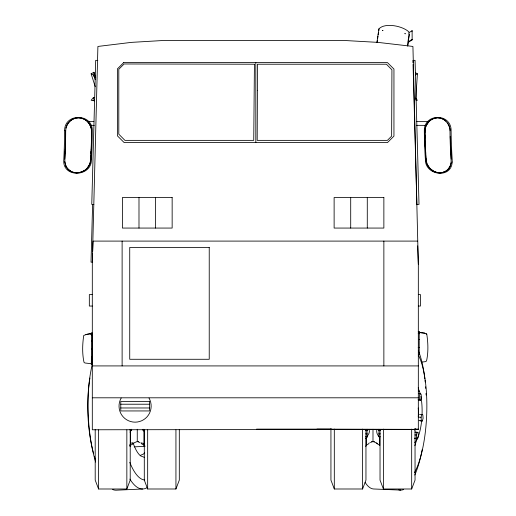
<?xml version="1.0" encoding="UTF-8"?>
<svg xmlns="http://www.w3.org/2000/svg" width="516" height="516" viewBox="0 0 516 516"><rect width="100%" height="100%" fill="white"/><g stroke="black" fill="none" stroke-linecap="round" stroke-linejoin="round"><path stroke-width="0.77" d="M91.461 131.967L91.448 137.869M419.218 339.631L419.218 333.213L418.199 333.213M91.39 356.608L91.338 364.567M91.209 364.567L92.364 364.567L92.364 333.02L91.209 333.02L91.164 334.258M419.224 333.813L419.237 331.665L418.218 331.665M425.081 132.161L425.526 127.646L426.668 124.775M91.448 137.74L91.371 145.615A166.275 46.924 90 0 1 90.81 159.36C90.751 164.256 87.823 168.777 83.598 171.17A13.751 12.745 -46.6 0 1 70.595 171.17C66.596 168.719 64.416 163.985 64.881 159.36A166.275 46.924 90 0 0 65.435 145.615A166.275 46.924 90 0 0 65.687 131.761C65.513 126.942 67.983 122.208 72.098 119.66A13.751 13.177 79 0 1 85.101 119.66L87.823 121.776M91.384 141.932L91.171 149.24M92.609 204.407L91.035 262.167L92.306 262.205L92.306 429.776L418.328 429.37L418.328 264.211L412.923 46.44L377.906 42.377L345.32 40.532L162.546 40.532L131.38 42.377L97.905 46.44L92.306 262.205L92.628 253.601M378.886 30.586L378.938 28.844C385.155 22.24 403.209 26.129 408.949 32.024M412.097 31.212L412.11 30.689L408.73 32.85M412.155 39.874L412.174 39.358L408.253 41.867L408.233 42.389L412.155 39.874L412.11 30.689M65.242 149.24L65.513 130.754M451.248 162.837L450.333 166.049M92.712 251.26L93.093 241.095L417.521 241.095M95.196 79.528L93.847 75.317L93.97 72.259L91.119 73.788L95.247 86.694M64.739 159.044L65.248 149.137M88.636 166.049C91.635 160.947 90.59 154.774 91.177 149.137M65.061 153.387L65.158 151.162M90.99 153.387L91.087 151.162M90.668 159.044L90.855 155.89M415.741 99.601L417.399 73.788L415.283 72.64M90.584 160.224L90.629 159.605M65.842 128.065L67.048 124.775M376.854 429.525C376.158 432.511 377.518 435.491 379.776 437.387M425.1 130.754L425.468 128.065M376.919 42.389L378.938 28.844M377.086 42.57L377.415 40.216M377.635 38.648L377.957 36.301M378.176 34.733L378.499 32.379M407.575 45.84L409.207 34.088M407.743 46.021L408.285 42.106M131.703 429.686L130.509 430.912L130.064 432.247M420.082 393.676L419.334 396.475L419.605 399.752L420.624 400.235L421.372 397.436L421.101 394.16L418.573 393.611M417.618 438.768L416.599 438.284L416.328 435.007L417.076 432.208L418.095 432.692L418.366 435.975L417.618 438.768L414.606 438.645M422.359 421.037L421.34 420.553L421.062 417.27L421.811 414.477L422.83 414.954L423.101 418.237L422.359 421.037L420.095 420.94M365.812 438.697C366.934 435.652 370.533 433.401 369.127 429.525M130.064 446.572L130.509 445.211L130.509 430.912M365.799 446.572L366.244 445.211L366.244 436.594M129.684 445.805C129.948 441.315 137.153 442.373 130.509 445.211M95.202 429.454L95.202 480.106L98.575 488.994L126.846 488.994L130.219 480.106L130.219 429.344M144.293 429.344L144.293 480.106L147.666 488.994L175.937 488.994L179.31 480.106L179.31 429.454M330.937 428.68L330.937 480.106L334.31 488.994L362.58 488.994L365.954 480.106L365.954 429.344M380.028 429.344L380.028 480.106L383.401 488.994L411.671 488.994L415.045 480.106L415.045 428.68M426.59 124.975L428.848 121.692L431.408 119.628M369.308 442.831L368.54 443.889L366.244 445.211M88.733 165.855L88.081 166.836M448.475 169.035L449.546 167.41C447.649 170.912 443.644 172.763 439.774 172.815M449.92 166.836L450.236 166.365L449.907 166.862M144.661 452.667L143.77 453.893L140.275 455.415M426.803 124.446L428.848 121.692M67.17 124.446C69.37 120.718 73.317 118.016 77.722 117.906M93.319 97.672L91.151 100.265L94.467 100.859L93.319 97.672L94.634 97.672M88.062 166.862C83.134 174.763 69.55 174.86 65.777 165.855M431.253 119.751L431.834 119.428M83.624 170.944L80.174 172.383M132.805 443.889L134.676 442.56L137.256 441.541L138.746 441.541M415.296 74.936L417.399 73.788M91.377 335.168C92.203 331.756 85.211 335.013 83.74 335.458C82.412 344.198 82.115 353.634 84.011 362.335L84.947 362.993L91.293 363.722M443.115 172.383L445.663 171.254M431.757 119.46L434.53 118.261L437.123 117.906M370.411 442.56L372.991 441.541L375.571 442.56L379.789 445.347M425.197 145.615A166.275 61.185 90 0 1 424.874 131.761C424.642 126.949 427.113 122.215 431.208 119.66A13.751 12.771 -81.5 0 1 443.812 119.66C447.849 122.26 450.158 127.001 450.01 131.761A166.275 61.185 -90 0 0 450.333 145.615A166.275 61.185 -90 0 0 451.055 159.36C451.577 163.894 449.662 168.648 445.772 171.17A13.751 12.358 54 0 1 433.163 171.17C428.97 168.738 426.081 164.236 425.926 159.36A166.275 61.185 -90 0 1 425.197 145.615L425.178 141.932M93.112 100.491L94.673 100.639M416.031 100.504L417.36 100.265L415.619 98.195M439.955 172.815C435.13 172.789 430.55 169.996 428.145 165.855M76.89 172.815L73.44 172.383M91.338 333.865L85.843 334.497M421.637 362.09L425.603 361.632L426.532 360.974C428.474 352.293 428.106 342.83 426.777 334.104L424.603 333.136L419.237 332.51L424.655 333.136M134.166 446.85L145.067 446.353M142.68 488.994L116.177 490.2A75.949 24.684 87.4 0 1 112.565 489.478M416.767 204.439L419.011 204.381L415.07 60.34L412.948 60.398L413.013 62.81M88.236 121.628L93.86 121.628M416.528 121.628L427.777 121.628M90.461 125.349L94.318 125.349M416.47 125.349L425.732 125.349M92.306 294.591L89.332 294.591L89.332 306.046L92.306 306.046M418.328 294.591L420.45 294.591L420.45 306.046L418.328 306.046M426.732 334.104L426.087 333.813M91.338 333.02L91.39 334.574L92.409 334.574M418.192 347.436L419.211 347.436M91.403 348.79L92.429 348.79M92.409 363.141L91.39 363.141L91.403 340.908M92.306 365.921L418.328 365.921M92.306 397.804L418.328 397.804M120.77 404.222L149.421 404.222M120.77 407.969L149.421 407.969M256.523 429.118L331.388 429.118M414.303 429.118L418.328 429.118M418.328 429.37L316.934 429.118M129.916 429.957L131.509 429.957M143.009 429.957L144.596 429.957M365.651 430.08L367.244 430.08M378.744 430.08L380.331 430.08M365.651 430.55L367.244 430.55M378.744 430.55L380.331 430.55M365.651 433.846L367.244 433.846M378.744 433.846L380.331 433.846M365.651 436.678L367.244 436.678M378.744 436.678L380.331 436.678M371.507 441.541L374.481 441.541M97.821 60.398L95.699 60.34L91.764 204.381L93.886 204.439M418.102 399.694L419.605 399.752M418.366 400.145L420.624 400.235M419.553 414.38L421.811 414.477M418.805 417.18L421.062 417.27M419.076 420.456L421.34 420.553M414.812 432.118L417.076 432.208M415.832 432.602L418.095 432.692M414.819 434.943L416.328 435.007M414.342 438.194L416.599 438.284M400.7 490.09L373.926 488.994A75.949 22.433 -87.7 0 1 365.135 482.383M438.432 117.906C441.309 118.041 444.115 119.235 446.159 121.279M78.49 117.829L81.747 118.261L85.121 119.751M144.486 457.382L140.681 455.95A44.447 14.448 87.4 0 1 133.218 443.225M139.836 442.56L137.256 441.541L137.256 429.26M433.724 171.222L436.588 172.383M91.119 73.788L93.847 75.317M144.454 446.572L144.003 445.211L141.707 443.889L140.945 442.831L144.003 443.521L144.828 445.805M430.647 169.035L433.363 171.06M84.959 119.628C89.268 122.215 91.738 127.188 91.461 132.161M67.828 169.035L70.402 171.099M377.441 443.889L376.68 442.831M142.809 429.686L144.003 430.912L144.454 432.247M428.396 166.365L428.815 166.862M87.604 121.692L89.332 123.963M88.378 122.505C90.7 124.982 91.674 128.426 91.616 131.761A166.275 46.924 -90 0 1 91.371 145.615M448.636 124.446L447.475 122.814M65.951 166.365L66.3 166.862M94.48 77.29L93.622 75.691M428.235 166.049L426.88 163.25L426.093 158.857M89.842 124.775L91.016 127.646M448.759 124.775L449.597 126.923M65.842 166.049L64.739 161.527M93.97 72.259L95.731 77.742M408.917 33.179L409.175 35.243L408.253 41.867L408.227 39.506M449.926 128.065L450.229 130.754M426.158 159.586L426.222 160.224M93.686 72.472L93.725 72.891M451.242 159.044L450.223 136.463M426.113 159.044L425.294 145.544M450.823 153.387L450.584 149.137M425.565 151.162L425.694 153.387M425.294 145.641L425.455 149.24M417.689 245.874L418.328 264.211M413.058 64.423L416.883 204.439M425.178 142.035L425.081 131.967M419.282 331.665L419.302 332.904M91.442 130.754L91.455 131.412M425.081 135.186L425.1 137.869M91.39 334.574L91.39 340.992M419.211 339.547L419.211 354.531M411.671 429.099L411.671 488.994M383.865 241.095L383.865 365.921M383.401 429.099L383.401 488.994M379.737 437.245L379.737 445.211M378.944 429.26L378.944 436.871M372.991 429.26L372.991 441.541M367.282 197.518L367.282 228.066M367.037 429.26L367.037 437.645M362.58 429.099L362.58 488.994M350.706 197.518L350.706 228.066M334.31 429.099L334.31 488.994M255.82 62.61L255.82 142.577M175.937 429.886L175.937 488.994M155.568 197.518L155.568 228.066M147.666 429.886L147.666 488.994M144.003 430.912L144.003 445.211M143.209 429.26L143.209 430.763M138.991 197.518L138.991 228.066M131.303 429.26L131.303 430.763M126.846 429.886L126.846 488.994M122.118 241.095L122.118 365.921M98.575 429.886L98.575 488.994M149.008 398.062A16.067 16.067 0 0 1 135.095 422.165A16.067 16.067 0 0 1 121.183 398.062M95.621 460.143A67.125 21.814 87.4 0 1 94.428 456.447M93.531 453.319A67.125 21.814 87.4 0 1 89.939 378.035M95.654 462.065A75.949 24.684 87.4 0 1 92.609 363.103M147.608 487.31A75.949 24.684 87.4 0 1 129.903 479.106M144.751 480.022A67.125 21.814 87.4 0 1 129.806 462.342M418.257 387.677A44.163 13.048 -87.7 0 1 418.908 391.67M416.941 438.252A44.163 13.048 -87.7 0 1 414.864 445.721M418.283 354.905A67.125 19.827 -87.7 0 1 426.745 413.142A67.125 19.827 -87.7 0 1 414.503 472.617M418.308 350.654A75.949 22.433 -87.7 0 1 424.862 378.905M425.036 380.44A75.949 22.433 -87.7 0 1 425.197 382.001M425.623 386.787A75.949 22.433 -87.7 0 1 425.745 388.413M426.029 393.34A75.949 22.433 -87.7 0 1 426.106 394.998M422.217 449.533A75.949 22.433 -87.7 0 1 414.819 475.036M403.654 489.503A75.949 22.433 -87.7 0 1 398.52 489.684M418.231 407.995A16.473 4.87 -87.7 0 1 418.27 416.851M415.399 428.912A16.473 4.87 -87.7 0 1 414.587 430.112M418.766 389.715A28.857 8.527 -87.7 0 1 420.153 393.585M420.83 396.436A28.857 8.527 -87.7 0 1 422.049 414.774M421.63 420.779A28.857 8.527 -87.7 0 1 414.645 442.502M257.407 90.306L257.187 140.365L387.406 140.365L391.631 136.127L391.928 69.834L386.439 64.216L257.407 64.216L257.407 90.306M64.623 130.29L64.616 131.264A180.948 51.065 -90 0 1 64.352 145.531A180.948 51.065 -90 0 1 63.791 159.696C62.055 178.214 91.648 177.162 91.429 159.696A180.948 51.065 90 0 0 91.996 145.531A180.948 51.065 -90 0 0 92.261 131.264C93.344 113.533 64.81 112.501 64.623 130.29M254.433 64.216L253.737 140.365L124.924 140.365L118.796 134.179L118.796 69.267L124.092 63.971L254.433 64.216M452.177 162.037C451.435 179.104 425.107 175.421 425.403 159.696A180.948 66.59 -90 0 1 424.668 145.531A180.948 66.59 90 0 1 424.326 131.264C423.539 112.823 451.874 112.759 451.113 131.264A180.948 66.59 90 0 0 451.461 145.531A180.948 66.59 90 0 0 452.197 159.696L452.177 162.037M123.685 62.61L117.403 68.88L117.403 135.837L124.156 142.577L387.484 142.577L393.947 136.127L393.947 69.06L387.484 62.61L123.685 62.61M404.912 33.675L405.266 33.759L404.912 33.675M172.15 197.518L122.408 197.518L122.408 228.066L172.15 228.066L172.15 197.518M383.865 197.518L334.123 197.518L334.123 228.066L383.865 228.066L383.865 197.518M209.232 247.454L129.729 247.454L129.729 359.278L209.232 359.278L209.232 247.454M149.421 401.454L120.77 401.454L120.77 410.942L149.421 410.942L149.421 401.454M382.898 30.625L382.53 30.605L382.898 30.625"/></g></svg>
